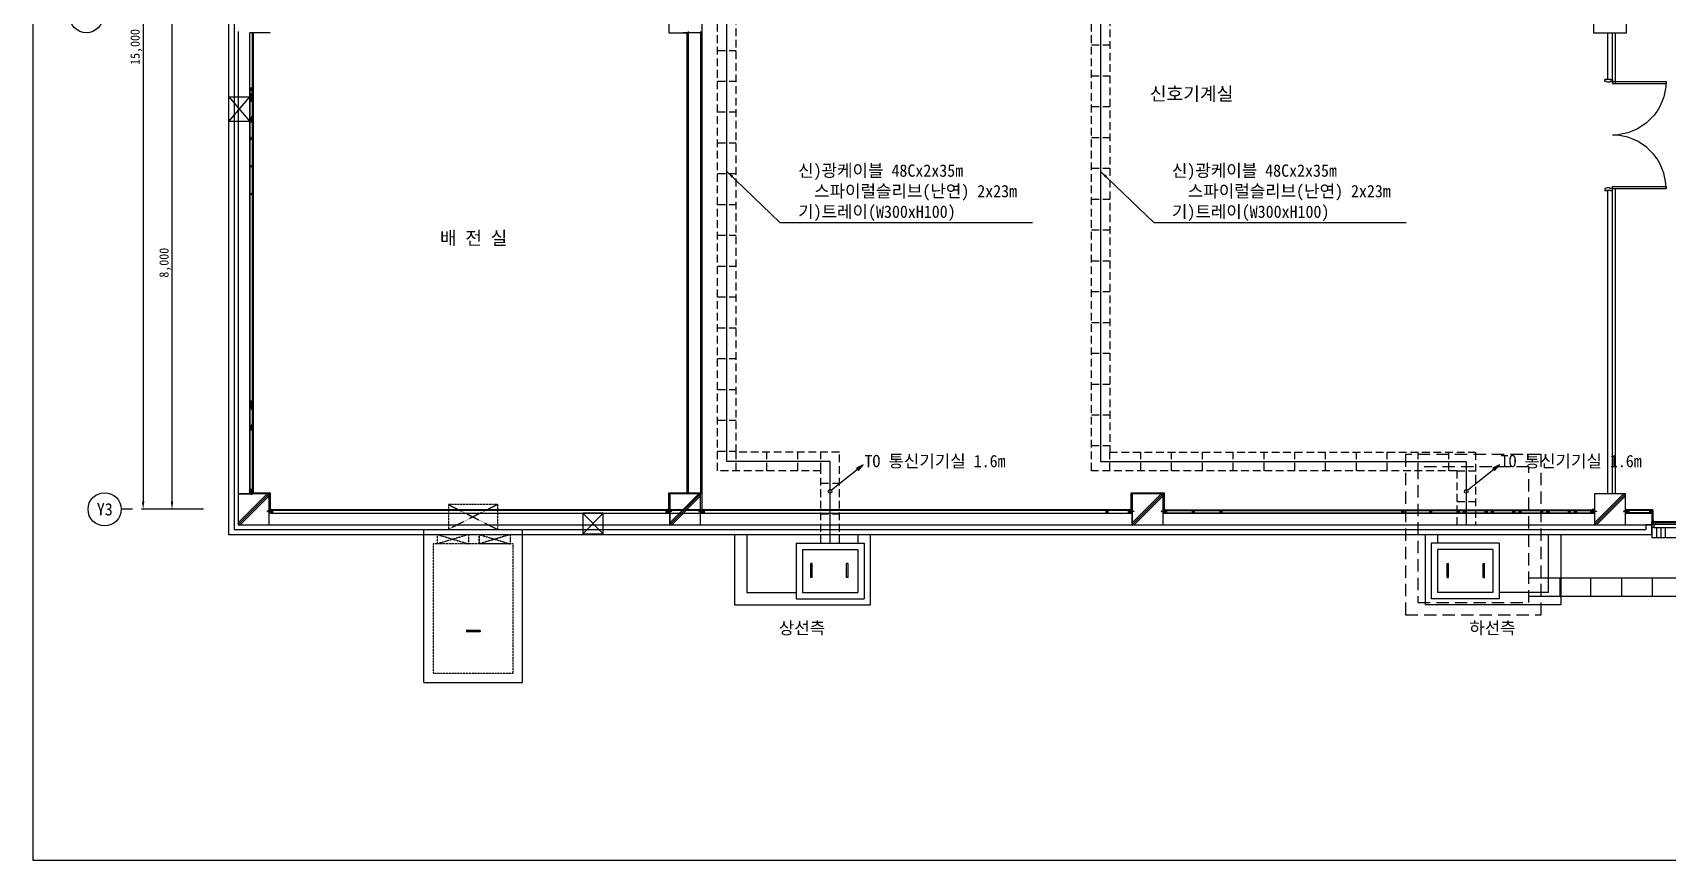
# Model space of a CAD drawing. Header units: millimetres. Extents: x -155329 to -115529, y -366316 to -334666.
# Drawn here: x -155329 to -128816, y -366316 to -352890 of the extents above; entities that cross this region are included whole.
import ezdxf
from ezdxf.enums import TextEntityAlignment as Align

# ---------------------------------------------------------------- set-up
doc = ezdxf.new("R2010")
doc.units = ezdxf.units.MM
doc.linetypes.add('HIDDEN', pattern=[0.375, 0.25, -0.125])
doc.linetypes.add('HIDDEN2', pattern=[0.1875, 0.125, -0.0625])
for name, color, linetype in [('TN-LEAT', 3, 'Continuous'), ('TT-CABL', 4, 'Continuous'), ('TT-TRAY', 4, 'Continuous'), ('TZ-BASE', 253, 'Continuous'), ('TZ-DIMS', 1, 'Continuous'), ('TZ-LEAL', 1, 'Continuous'), ('TZ-LEAT', 3, 'Continuous'), ('TZ-SYMB', 2, 'Continuous'), ('TZ-TEX2', 3, 'Continuous')]:
    doc.layers.add(name, color=color, linetype=linetype)
doc.layers.add('TX-PAPR', color=2, linetype='Continuous', plot=False)
doc.styles.get("Standard").update_dxf_attribs({"font": 'GulimChe.ttf'})
doc.linetypes.add('BATTINB', pattern='A,0,-0.0025,[134,GulimChe.ttf,S=0.0025,R=0,X=-0.0025,Y=0.01],-0.005,[134,GulimChe.ttf,S=0.0025,R=180,X=0.0025,Y=0.01],-0.0025', length=0.01)
doc.dimstyles.new('D50', dxfattribs={"dimscale": 50, "dimtxt": 3, "dimasz": 2.5, "dimexe": 0.5, "dimexo": 0.5, "dimgap": 0.5, "dimtad": 1, "dimdec": 0, "dimzin": 1, "dimdsep": 46, "dimlunit": 6, "dimtxsty": 'Standard', "dimcen": 1, "dimclrd": 1, "dimclre": 1, "dimclrt": 3, "dimadec": 0, "dimazin": 0, "dimtfac": 1, "dimtdec": 0, "dimtix": 1, "dimtmove": 2, "dimatfit": 3, "dimfxl": 0, "dimtvp": 2, "dimlwd": -1, "dimlwe": -1, "dimarcsym": 0})

# ---------------------------------------------------------------- blocks, each defined once
blk = doc.blocks.new('A$C7DB278B4')
for p, q in [((17, 50), (1470, 50)), ((21, 55), (21, 95)), ((21, 95), (59, 95)), ((21, 55), (59, 55)), ((30, 150), (1483, 150)), ((59, 80), (53, 78)), ((53, 78), (53, 72)), ((59, 70), (53, 72)), ((736, 77), (55, 77)), ((55, 77), (55, 73)), ((736, 73), (55, 73)), ((59, 95), (732, 95)), ((59, 80), (59, 95)), ((59, 81), (61, 80)), ((59, 69), (61, 71)), ((59, 55), (59, 70)), ((59, 55), (732, 55)), ((61, 80), (62, 79)), ((61, 71), (62, 72)), ((62, 79), (62, 77)), ((62, 72), (62, 73)), ((730, 80), (729, 79)), ((729, 79), (729, 77)), ((729, 72), (729, 73)), ((730, 71), (729, 72)), ((732, 81), (730, 80)), ((732, 69), (730, 71)), ((732, 105), (732, 145)), ((732, 145), (767, 145)), ((732, 105), (767, 105)), ((767, 95), (732, 95)), ((732, 95), (732, 80)), ((732, 80), (738, 78)), ((732, 70), (738, 72)), ((732, 70), (732, 55)), ((767, 55), (732, 55)), ((736, 77), (736, 73)), ((738, 78), (738, 72)), ((750, 200), (750, 0)), ((767, 130), (762, 128)), ((762, 122), (762, 128)), ((767, 120), (762, 122)), ((764, 123), (764, 127)), ((764, 127), (1445, 127)), ((764, 123), (1445, 123)), ((767, 130), (767, 145)), ((767, 145), (1441, 145)), ((767, 131), (770, 129)), ((767, 119), (770, 120)), ((767, 105), (767, 120)), ((767, 105), (1441, 105)), ((767, 95), (767, 55)), ((770, 129), (771, 128)), ((770, 120), (771, 121)), ((771, 128), (771, 127)), ((771, 121), (771, 123)), ((1438, 128), (1437, 127)), ((1438, 121), (1437, 123)), ((1439, 129), (1438, 128)), ((1439, 120), (1438, 121)), ((1441, 131), (1439, 129)), ((1441, 119), (1439, 120)), ((1479, 145), (1441, 145)), ((1441, 145), (1441, 130)), ((1441, 130), (1447, 128)), ((1441, 120), (1447, 122)), ((1441, 120), (1441, 105)), ((1479, 105), (1441, 105)), ((1445, 123), (1445, 127)), ((1447, 122), (1447, 128)), ((1479, 145), (1479, 105))]:
    blk.add_line(p, q)
for points in [[(0, 50), (17, 50), (17, 99), (30, 99), (30, 101), (30, 150), (0, 150)], [(1500, 150), (1483, 150), (1483, 101), (1470, 101), (1470, 99), (1470, 50), (1500, 50)]]:
    blk.add_lwpolyline(points, close=True)
blk = doc.blocks.new('*D1511')
at = {"layer": 'DEFPOINTS', "color": 0, "ltscale": 0.1}
for p in [(-153069, -352622), (-152536, -352622), (-152536, -360622)]:
    blk.add_point(p, dxfattribs=at)
at = {"layer": 'TZ-DIMS', "color": 1, "ltscale": 0.1}
for p, q in [((-152561, -352622), (-153094, -352622)), ((-153069, -360497), (-153069, -352747)), ((-152561, -360622), (-153094, -360622))]:
    blk.add_line(p, q, dxfattribs=at)
for points in [[(-153090, -352747), (-153049, -352747), (-153069, -352622)], [(-153090, -360497), (-153049, -360497), (-153069, -360622)]]:
    blk.add_solid(points, dxfattribs=at)
at = {"layer": 'TZ-DIMS', "color": 3, "ltscale": 0.1, "insert": (-153180, -356622), "char_height": 150, "attachment_point": 5, "rotation": 90}
blk.add_mtext('{\\fGulimChe|b0|i0|c129|p0;8,000}', dxfattribs=at)
blk = doc.blocks.new('*D1513')
at = {"layer": 'DEFPOINTS', "color": 0, "ltscale": 0.1}
for p in [(-152736, -345622), (-153537, -360622), (-152736, -360622)]:
    blk.add_point(p, dxfattribs=at)
at = {"layer": 'TZ-DIMS', "color": 1, "ltscale": 0.1}
for p, q in [((-152761, -345622), (-153562, -345622)), ((-153537, -345747), (-153537, -360497)), ((-152761, -360622), (-153562, -360622))]:
    blk.add_line(p, q, dxfattribs=at)
for points in [[(-153558, -345747), (-153517, -345747), (-153537, -345622)], [(-153558, -360497), (-153517, -360497), (-153537, -360622)]]:
    blk.add_solid(points, dxfattribs=at)
at = {"layer": 'TZ-DIMS', "color": 3, "ltscale": 0.1, "insert": (-153649, -353122), "char_height": 150, "attachment_point": 5, "rotation": 90}
blk.add_mtext('{\\fGulimChe|b0|i0|c129|p0;15,000}', dxfattribs=at)

msp = doc.modelspace()

# ---------------------------------------------------------------- hatches: boundary and pattern name
at = {"layer": 'TZ-BASE', "linetype": 'BATTINB'}
h = msp.add_hatch(dxfattribs=at)
h.set_pattern_fill('_U', color=256, scale=2, angle=225, style=0, double=1, pattern_type=0)
h.set_pattern_definition([(45, (-957118.4336, 624777.7437), (-1.4142135624, 1.4142135624), []), (135, (-957118.4336, 624777.7437), (-1.4142135624, -1.4142135624), [])])
edge = h.paths.add_edge_path()
edge.add_line((-129051.7, -360817), (-129035.8, -360817))
edge.add_arc((-129025.5, -360808.8), 13.2, 181.63491, 218.57879, ccw=False)
edge.add_arc((-129026, -360808.9), 12.6, 140.53213, 181.48929, ccw=False)
edge.add_line((-129035.8, -360800.9), (-129051.7, -360800.9))
edge.add_line((-129051.7, -360800.9), (-129051.7, -360817))
at = {"layer": 'TZ-SYMB'}
for points in [[(-141858.2, -359901.6), (-141966, -359956.2), (-141934.9, -359995)], [(-131539.9, -359901.6), (-131647.7, -359956.2), (-131616.6, -359995)]]:
    msp.add_hatch(color=256, dxfattribs=at).paths.add_polyline_path(points)

# ---------------------------------------------------------------- linework, layer by layer
at = {"layer": 'TT-CABL'}
for points in [[(-142395.3, -361172.3), (-142395.3, -359845.2), (-144069.2, -359845.2), (-144069.2, -350026.3), (-134307, -350026.3), (-134307, -349666)], [(-133987, -349666), (-133987, -350439.2), (-138007.5, -350439.2), (-138007.5, -359845.2), (-132077, -359845.2), (-132077, -360872)]]:
    msp.add_lwpolyline(points, dxfattribs=at)
at = {"layer": 'TT-TRAY', "linetype": 'HIDDEN2', "ltscale": 1000}
for points in [[(-142545.3, -361172.3), (-142545.3, -359995.2), (-144219.2, -359995.2), (-144219.2, -349876.3), (-134457, -349876.3), (-134457, -349666)], [(-142245.3, -361172.3), (-142245.3, -359695.2), (-143919.2, -359695.2), (-143919.2, -350176.3), (-134157, -350176.3), (-134157, -349666)], [(-132227, -360872), (-132227, -359995.2), (-138157.5, -359995.2), (-138157.5, -350289.2), (-134137, -350289.2), (-134137, -349666), (-133837, -349666), (-133837, -350589.2), (-137857.5, -350589.2), (-137857.5, -359695.2), (-131927, -359695.2), (-131927, -360872)], [(-138157.5, -353089.2), (-137857.5, -353089.2)], [(-144219.2, -353176.3), (-143919.2, -353176.3)], [(-144219.2, -353676.3), (-143919.2, -353676.3)], [(-138157.5, -353589.2), (-137857.5, -353589.2)], [(-144219.2, -354176.3), (-143919.2, -354176.3)], [(-138157.5, -354089.2), (-137857.5, -354089.2)], [(-144219.2, -354676.3), (-143919.2, -354676.3)], [(-138157.5, -354589.2), (-137857.5, -354589.2)], [(-144219.2, -355176.3), (-143919.2, -355176.3)], [(-138157.5, -355089.2), (-137857.5, -355089.2)], [(-144219.2, -355676.3), (-143919.2, -355676.3)], [(-138157.5, -355589.2), (-137857.5, -355589.2)], [(-144219.2, -356176.3), (-143919.2, -356176.3)], [(-138157.5, -356089.2), (-137857.5, -356089.2)], [(-138157.5, -356589.2), (-137857.5, -356589.2)], [(-144219.2, -356676.3), (-143919.2, -356676.3)], [(-138157.5, -357089.2), (-137857.5, -357089.2)], [(-144219.2, -357176.3), (-143919.2, -357176.3)], [(-138157.5, -357589.2), (-137857.5, -357589.2)], [(-144219.2, -357676.3), (-143919.2, -357676.3)], [(-144219.2, -358176.3), (-143919.2, -358176.3)], [(-138157.5, -358089.2), (-137857.5, -358089.2)], [(-144219.2, -358676.3), (-143919.2, -358676.3)], [(-138157.5, -358589.2), (-137857.5, -358589.2)], [(-144219.2, -359176.3), (-143919.2, -359176.3)], [(-138157.5, -359089.2), (-137857.5, -359089.2)], [(-144219.2, -359676.3), (-143919.2, -359676.3)], [(-143919.2, -359995.2), (-143919.2, -359695.2)], [(-143419.2, -359995.2), (-143419.2, -359695.2)], [(-142919.2, -359995.2), (-142919.2, -359695.2)], [(-142545.3, -359995.2), (-142545.3, -359695.2)], [(-138157.5, -359589.2), (-137857.5, -359589.2)], [(-137857.5, -359995.2), (-137857.5, -359695.2)], [(-137357.5, -359995.2), (-137357.5, -359695.2)], [(-136857.5, -359995.2), (-136857.5, -359695.2)], [(-136357.5, -359995.2), (-136357.5, -359695.2)], [(-135857.5, -359995.2), (-135857.5, -359695.2)], [(-135357.5, -359995.2), (-135357.5, -359695.2)], [(-134857.5, -359995.2), (-134857.5, -359695.2)], [(-134357.5, -359995.2), (-134357.5, -359695.2)], [(-133857.5, -359995.2), (-133857.5, -359695.2)], [(-133357.5, -359995.2), (-133357.5, -359695.2)], [(-132857.5, -359995.2), (-132857.5, -359695.2)], [(-132357.5, -359995.2), (-132357.5, -359695.2)], [(-132227, -359995.2), (-131927, -359995.2)], [(-142545.3, -360195.2), (-142245.3, -360195.2)], [(-132227, -360495.2), (-131927, -360495.2)], [(-142545.3, -360695.2), (-142245.3, -360695.2)]]:
    msp.add_lwpolyline(points, dxfattribs=at)
at = {"layer": 'TT-TRAY'}
for points in [[(-131060.2, -361732), (-118160.2, -361732)], [(-130560.2, -361732), (-130560.2, -362032)], [(-130060.2, -361732), (-130060.2, -362032)], [(-129560.2, -361732), (-129560.2, -362032)], [(-129060.2, -361732), (-129060.2, -362032)], [(-131060.2, -362032), (-118460.2, -362032), (-118460.2, -363320)]]:
    msp.add_lwpolyline(points, dxfattribs=at)
at = {"layer": 'TX-PAPR'}
msp.add_lwpolyline([(-155328.7, -366316), (-115528.7, -366316), (-115528.7, -340516), (-155328.7, -340516)], close=True, dxfattribs=at)
at = {"layer": 'TZ-BASE'}
for p, q in [((-152153, -345212), (-152153, -361032)), ((-152063, -345302), (-152063, -360948)), ((-151995.2, -352872.3), (-151995.2, -360372.3)), ((-144695, -352872.3), (-144694.7, -360372)), ((-144495, -352872.3), (-144495, -360372)), ((-151764.2, -360335.4), (-151764.2, -352890.3)), ((-151750.7, -360355.4), (-151750.7, -352890.3)), ((-152153.2, -353772.4), (-152153.2, -361032.3)), ((-152063.2, -353872.4), (-152063.2, -360942.3)), ((-151805.7, -353939.7), (-151805.7, -353979)), ((-151804.7, -353889), (-151805, -353889)), ((-151804.7, -353939), (-151805, -353939)), ((-151804.7, -353977.3), (-151804.7, -353939)), ((-151804.2, -353905.3), (-151804.5, -353905.3)), ((-151804, -353905.3), (-151804.3, -353905.3)), ((-151804.2, -353944.3), (-151804.2, -353905.3)), ((-151804, -353944.3), (-151804, -353905.3)), ((-151751.7, -353939), (-151751.7, -353977.3)), ((-151750.7, -353979), (-151750.7, -353939.7)), ((-151805.7, -353979), (-151750.7, -353979)), ((-151805.2, -354117.3), (-151805.2, -360372.3)), ((-151752.4, -353978), (-151804, -353978)), ((-151764.7, -353959), (-151751.7, -353959)), ((-151806.7, -354277.7), (-151751.7, -354277.7)), ((-151806.7, -354317), (-151806.7, -354277.7)), ((-151805.7, -354279.4), (-151805.7, -354317.7)), ((-151753.4, -354278.7), (-151805, -354278.7)), ((-151765.7, -354297.7), (-151752.7, -354297.7)), ((-151752.7, -354317.7), (-151752.7, -354279.4)), ((-151751.7, -354277.7), (-151751.7, -354317)), ((-151805.7, -358932.7), (-151805.7, -358972)), ((-151805.7, -358972), (-151750.7, -358972)), ((-151804.7, -358882), (-151805, -358882)), ((-151804.7, -358932), (-151805, -358932)), ((-151804.7, -358970.3), (-151804.7, -358932)), ((-151752.4, -358971), (-151804, -358971)), ((-151764.7, -358952), (-151751.7, -358952)), ((-151751.7, -358932), (-151751.7, -358970.3)), ((-151750.7, -358972), (-151750.7, -358932.7)), ((-151806.7, -359270.6), (-151751.7, -359270.6)), ((-151806.7, -359309.9), (-151806.7, -359270.6)), ((-151805.7, -359272.3), (-151805.7, -359310.6)), ((-151753.4, -359271.6), (-151805, -359271.6)), ((-151765.7, -359290.6), (-151752.7, -359290.6)), ((-151752.7, -359310.6), (-151752.7, -359272.3)), ((-151751.7, -359270.6), (-151751.7, -359309.9)), ((-151805, -360315.8), (-151805, -360355.1)), ((-151805, -360355.1), (-151749.5, -360355.1)), ((-151804, -360315.1), (-151804.3, -360315.1)), ((-151804, -360354.1), (-151804, -360315.1)), ((-151751.2, -360354.1), (-151804, -360354.1)), ((-151764, -360335.1), (-151750.5, -360335.1)), ((-151750.2, -360315.1), (-151750.5, -360315.1)), ((-151750.5, -360315.1), (-151750.5, -360353.4)), ((-151749.5, -360355.1), (-151749.5, -360315.8)), ((-151495, -360682), (-151495, -360627)), ((-151495, -360627), (-151455.7, -360627)), ((-151455.7, -360682), (-151495, -360682)), ((-151494, -360628.7), (-151494, -360680.3)), ((-151455, -360628), (-151493.3, -360628)), ((-151493.3, -360681), (-151455, -360681)), ((-151475, -360641), (-151475, -360628)), ((-151455.7, -360682), (-137494.7, -360682)), ((-151455, -360681), (-151455, -360681.3)), ((-151437, -360628.2), (-151437, -360628.5)), ((-145035, -360628), (-144996.7, -360628)), ((-144996.7, -360681), (-145035, -360681)), ((-145035, -360681), (-145035, -360681.3)), ((-144995, -360627), (-145034.3, -360627)), ((-145034.3, -360682), (-144995, -360682)), ((-145015, -360641), (-145015, -360628)), ((-144996, -360628.7), (-144996, -360680.3)), ((-144995, -360682), (-144995, -360627)), ((-144495, -360682), (-144495, -360627)), ((-144495, -360627), (-144455.7, -360627)), ((-144455.7, -360682), (-144495, -360682)), ((-144494, -360628.7), (-144494, -360680.3)), ((-144455, -360628), (-144493.3, -360628)), ((-144493.3, -360681), (-144455, -360681)), ((-144475, -360641), (-144475, -360628)), ((-144455, -360681), (-144455, -360681.3)), ((-137534.7, -360628), (-137496.4, -360628)), ((-137496.4, -360681), (-137534.7, -360681)), ((-137534.7, -360681), (-137534.7, -360681.3)), ((-137494.7, -360627), (-137534, -360627)), ((-137534, -360682), (-137494.7, -360682)), ((-137514.7, -360641), (-137514.7, -360628)), ((-137495.7, -360628.7), (-137495.7, -360680.3)), ((-137494.7, -360682), (-137494.7, -360627)), ((-136994.7, -360682), (-136994.7, -360627)), ((-136994.7, -360627), (-136955.4, -360627)), ((-136994.7, -360682), (-129994.7, -360682)), ((-136955.4, -360682), (-136994.7, -360682)), ((-136993.7, -360628.7), (-136993.7, -360680.3)), ((-136954.7, -360628), (-136993, -360628)), ((-136993, -360681), (-136954.7, -360681)), ((-136974.7, -360641), (-136974.7, -360628)), ((-136954.7, -360681), (-136954.7, -360681.3)), ((-136504.7, -360681), (-136504.7, -360681.3)), ((-136054.7, -360681), (-136054.7, -360681.3)), ((-133104.7, -360681), (-133104.7, -360681.3)), ((-132654.7, -360681), (-132654.7, -360681.3)), ((-132204.7, -360681), (-132204.7, -360681.3)), ((-132104.7, -360680.8), (-132104.7, -360681.1)), ((-131754.7, -360681), (-131754.7, -360681.3)), ((-131654.7, -360680.8), (-131654.7, -360681.1)), ((-131304.7, -360681), (-131304.7, -360681.3)), ((-131204.7, -360680.8), (-131204.7, -360681.1)), ((-130854.7, -360681), (-130854.7, -360681.3)), ((-130754.7, -360680.8), (-130754.7, -360681.1)), ((-130404.7, -360681), (-130404.7, -360681.3)), ((-130304.7, -360680.8), (-130304.7, -360681.1)), ((-130034.7, -360628), (-129996.4, -360628)), ((-129996.4, -360681), (-130034.7, -360681)), ((-130034.7, -360681), (-130034.7, -360681.3)), ((-129994.7, -360627), (-130034, -360627)), ((-130034, -360682), (-129994.7, -360682)), ((-130014.7, -360641), (-130014.7, -360628)), ((-129995.7, -360628.7), (-129995.7, -360680.3)), ((-129994.7, -360682), (-129994.7, -360627)), ((-129494.7, -360682), (-129494.7, -360627)), ((-129494.7, -360627), (-129455.4, -360627)), ((-129494.7, -360682), (-129064.7, -360682)), ((-129455.4, -360682), (-129494.7, -360682)), ((-129493.7, -360628.7), (-129493.7, -360680.3)), ((-129454.7, -360628), (-129493, -360628)), ((-129493, -360681), (-129454.7, -360681)), ((-129474.7, -360641), (-129474.7, -360628)), ((-129064.7, -360641), (-129474.7, -360641)), ((-129064.7, -360681), (-129474.7, -360681)), ((-129454.7, -360681), (-129454.7, -360681.3)), ((-129436.7, -360628.2), (-129436.7, -360628.5)), ((-129064.7, -360628), (-129064.7, -360641)), ((-129064.7, -360682), (-129064.7, -360872)), ((-129064.7, -360692), (-129064.7, -360842)), ((-129051.7, -360628), (-129051.7, -360817)), ((-152152.4, -361032), (-129064.7, -361032)), ((-152063, -360948), (-129164.7, -360948)), ((-151495, -360872), (-129064.7, -360872)), ((-129164.7, -360872), (-129164.7, -360948)), ((-129064.7, -360872), (-129064.7, -361032)), ((-129064.7, -360982), (-129064.7, -361082)), ((-127564.7, -361082), (-129064.7, -361082)), ((-128989.7, -360917), (-128989.7, -361082)), ((-128919.7, -360917), (-128919.7, -361082)), ((-128849.7, -360917), (-128849.7, -361082)), ((-148069.1, -362586.8), (-148299.4, -362586.8)), ((-148069.1, -362586.8), (-148299.4, -362586.8)), ((-148069.1, -362609.6), (-148299.4, -362609.6)), ((-148069.1, -362609.6), (-148299.4, -362609.6)), ((-148069.1, -362586.8), (-148069.1, -362609.6)), ((-148069.1, -362586.8), (-148069.1, -362609.6))]:
    msp.add_line(p, q, dxfattribs=at)
at = {"layer": 'TZ-BASE', "linetype": 'BATTINB'}
for p, q in [((-144477, -352354.3), (-144477, -352890.3)), ((-144477, -352354.3), (-144477, -352890.3)), ((-151477.2, -352890.3), (-151805.2, -352890.3)), ((-151805.2, -360355.4), (-151805.2, -352890.3)), ((-151744.7, -360354.3), (-151744.7, -352890.3)), ((-145012.7, -352890.3), (-144712.7, -352890.3)), ((-144477, -352890.3), (-144776.7, -352890.3)), ((-144712.7, -360354), (-144712.7, -352890.3)), ((-144476.7, -352890.3), (-144476.7, -360627)), ((-152145.7, -353929), (-151805.7, -354329)), ((-152145.7, -354329), (-151805.7, -353929)), ((-151804, -353792.3), (-151764, -353832.3)), ((-151764, -353792.3), (-151804, -353832.3)), ((-151805.2, -354135.3), (-151805.2, -360355.4)), ((-151804.2, -354587.3), (-151764.2, -354627.3)), ((-151764.2, -354587.3), (-151804.2, -354627.3)), ((-151804, -354587.3), (-151764, -354627.3)), ((-151764, -354587.3), (-151804, -354627.3)), ((-151804.2, -355037.3), (-151764.2, -355077.3)), ((-151764.2, -355037.3), (-151804.2, -355077.3)), ((-151804.2, -355037.3), (-151764.2, -355077.3)), ((-151764.2, -355037.3), (-151804.2, -355077.3)), ((-151804.2, -355487.3), (-151764.2, -355527.3)), ((-151764.2, -355487.3), (-151804.2, -355527.3)), ((-151804, -360335.1), (-151764, -360295.1)), ((-151764, -360335.1), (-151804, -360295.1)), ((-151526.5, -360372), (-151995, -360840.5)), ((-151495, -360372.3), (-151994.7, -360872)), ((-151495, -360404.1), (-151962.9, -360872)), ((-151805, -360355.1), (-151750.5, -360355.1)), ((-151787, -360354), (-151750.5, -360354)), ((-151749.5, -360354), (-151475, -360354)), ((-151749.5, -360354), (-151475, -360354)), ((-151477, -360354), (-151477, -360627)), ((-151477, -360354), (-151477, -360627)), ((-145013, -360627), (-145013, -360354)), ((-145013, -360354), (-144477, -360354)), ((-144526.5, -360372), (-144995, -360840.5)), ((-144495, -360372.3), (-144994.7, -360872)), ((-144495, -360404.1), (-144962.9, -360872)), ((-144477, -360354), (-144477, -360627)), ((-137512.7, -360627), (-137512.7, -360354)), ((-137512.7, -360354), (-136976.7, -360354)), ((-137026.2, -360372), (-137494.7, -360840.5)), ((-136994.7, -360372.3), (-137494.4, -360872)), ((-136994.7, -360404.1), (-137462.6, -360872)), ((-136976.7, -360354), (-136976.7, -360627)), ((-129526.2, -360372), (-129994.7, -360840.5)), ((-129494.7, -360372.3), (-129994.4, -360872)), ((-129494.7, -360404.1), (-129962.6, -360872)), ((-151475, -360681), (-151435, -360641)), ((-151475, -360641), (-151435, -360681)), ((-146077, -361022), (-146407, -360682)), ((-146407, -361022), (-146077, -360682)), ((-145055, -360681), (-145015, -360641)), ((-145055, -360641), (-145015, -360681)), ((-144435, -360681), (-144475, -360641)), ((-144435, -360641), (-144475, -360681)), ((-137924.7, -360681), (-137884.7, -360641)), ((-137924.7, -360641), (-137884.7, -360681)), ((-137924.7, -360681), (-137884.7, -360641)), ((-137924.7, -360641), (-137884.7, -360681)), ((-137554.7, -360681), (-137514.7, -360641)), ((-137554.7, -360641), (-137514.7, -360681)), ((-136934.7, -360681), (-136974.7, -360641)), ((-136934.7, -360641), (-136974.7, -360681)), ((-136484.7, -360681), (-136524.7, -360641)), ((-136484.7, -360641), (-136524.7, -360681)), ((-136034.7, -360681), (-136074.7, -360641)), ((-136034.7, -360641), (-136074.7, -360681)), ((-133084.7, -360681), (-133124.7, -360641)), ((-133084.7, -360641), (-133124.7, -360681)), ((-132634.7, -360681), (-132674.7, -360641)), ((-132634.7, -360641), (-132674.7, -360681)), ((-132184.7, -360681), (-132224.7, -360641)), ((-132184.7, -360641), (-132224.7, -360681)), ((-132084.7, -360680.8), (-132124.7, -360640.8)), ((-132084.7, -360640.8), (-132124.7, -360680.8)), ((-131734.7, -360681), (-131774.7, -360641)), ((-131734.7, -360641), (-131774.7, -360681)), ((-131634.7, -360680.8), (-131674.7, -360640.8)), ((-131634.7, -360640.8), (-131674.7, -360680.8)), ((-131284.7, -360681), (-131324.7, -360641)), ((-131284.7, -360641), (-131324.7, -360681)), ((-131184.7, -360680.8), (-131224.7, -360640.8)), ((-131184.7, -360640.8), (-131224.7, -360680.8)), ((-130834.7, -360681), (-130874.7, -360641)), ((-130834.7, -360641), (-130874.7, -360681)), ((-130734.7, -360680.8), (-130774.7, -360640.8)), ((-130734.7, -360640.8), (-130774.7, -360680.8)), ((-130384.7, -360681), (-130424.7, -360641)), ((-130384.7, -360641), (-130424.7, -360681)), ((-130284.7, -360680.8), (-130324.7, -360640.8)), ((-130284.7, -360640.8), (-130324.7, -360680.8)), ((-129474.7, -360681), (-129434.7, -360641)), ((-129474.7, -360641), (-129434.7, -360681)), ((-129104.7, -360681), (-129064.7, -360641)), ((-129104.7, -360641), (-129064.7, -360681)), ((-143945.3, -361032.3), (-143945.3, -362172.3)), ((-143745.3, -361032.3), (-143745.3, -361972.3)), ((-141945.3, -361032.3), (-141945.3, -361172.3)), ((-141745.3, -361032.3), (-141745.3, -362172.3)), ((-132744.7, -361032), (-132744.7, -362172)), ((-132544.7, -361032), (-132544.7, -361172)), ((-130744.7, -361972), (-130744.7, -361032)), ((-130544.7, -361032), (-130544.7, -362172)), ((-142945.3, -361172.3), (-142945.3, -362072.3)), ((-142945.3, -361172.3), (-141845.3, -361172.3)), ((-142845.3, -361271.9), (-142845.5, -361972.3)), ((-142845.3, -361271.9), (-141945.3, -361271.9)), ((-141945.3, -361271.9), (-141945.5, -361972.3)), ((-141845.3, -361172.3), (-141845.3, -362072.3)), ((-131544.7, -361172), (-132644.7, -361172)), ((-132644.7, -361172), (-132644.7, -362072)), ((-131644.7, -361271.7), (-132544.7, -361271.7)), ((-132544.7, -361271.7), (-132544.7, -361972)), ((-131644.7, -361271.7), (-131644.7, -361972)), ((-131544.7, -361172), (-131544.7, -362072)), ((-142708.9, -361726.5), (-142708.9, -361499.2)), ((-142686.2, -361499.2), (-142708.9, -361499.2)), ((-142686.2, -361726.5), (-142686.2, -361499.2)), ((-142127.1, -361726.5), (-142127.1, -361499.2)), ((-142104.3, -361499.2), (-142127.1, -361499.2)), ((-142104.3, -361726.5), (-142104.3, -361499.2)), ((-132385.6, -361726.2), (-132385.6, -361498.9)), ((-132385.6, -361498.9), (-132362.9, -361498.9)), ((-132362.9, -361726.2), (-132362.9, -361498.9)), ((-131803.8, -361726.2), (-131803.8, -361498.9)), ((-131803.8, -361498.9), (-131781.1, -361498.9)), ((-131781.1, -361726.2), (-131781.1, -361498.9)), ((-142686.2, -361726.5), (-142708.9, -361726.5)), ((-142104.3, -361726.5), (-142127.1, -361726.5)), ((-132385.6, -361726.2), (-132362.9, -361726.2)), ((-131803.8, -361726.2), (-131781.1, -361726.2)), ((-143745.3, -361972.3), (-142945.3, -361972.3)), ((-142945.3, -362072.3), (-141845.3, -362072.3)), ((-142845.5, -361972.3), (-141945.5, -361972.3)), ((-131544.7, -362072), (-132644.7, -362072)), ((-131644.7, -361972), (-132544.7, -361972)), ((-130744.7, -361972), (-131544.7, -361972)), ((-143945.3, -362172.3), (-141745.3, -362172.3)), ((-130544.7, -362172), (-132744.7, -362172))]:
    msp.add_line(p, q, dxfattribs=at)
at = {"layer": 'TZ-BASE', "ltscale": 0.1}
for p, q in [((-129782.7, -353649.9), (-129782.7, -352890)), ((-129706.7, -353714.9), (-129706.7, -352890)), ((-129656.7, -353714.9), (-129656.7, -352890)), ((-129731.7, -353649.9), (-129826.7, -353649.9)), ((-151764.7, -353909), (-151804.7, -353869)), ((-151804.7, -353909), (-151764.7, -353869)), ((-151764.7, -353959), (-151804.7, -353919)), ((-151804.7, -353959), (-151764.7, -353919)), ((-129782.7, -353694.9), (-129782.7, -353679.9)), ((-151765.7, -354297.7), (-151805.7, -354337.7)), ((-151805.7, -354297.7), (-151765.7, -354337.7)), ((-129731.7, -355449.9), (-129826.7, -355449.9)), ((-129782.7, -360372), (-129782.7, -355449.9)), ((-129706.7, -360372), (-129706.7, -355419.9)), ((-129656.7, -360372), (-129656.7, -355419.9)), ((-151764.7, -358902), (-151804.7, -358862)), ((-151804.7, -358902), (-151764.7, -358862)), ((-151764.7, -358952), (-151804.7, -358912)), ((-151804.7, -358952), (-151764.7, -358912)), ((-151765.7, -359290.6), (-151805.7, -359330.6)), ((-151805.7, -359290.6), (-151765.7, -359330.6)), ((-151995, -360372), (-151805, -360372)), ((-151995, -360372), (-151805, -360372)), ((-137512.7, -360628), (-151475, -360628)), ((-137512.7, -360641), (-151435, -360641)), ((-144995, -360872), (-144995, -360682)), ((-137494.7, -360872), (-137494.7, -360682)), ((-136974.7, -360628), (-130014.7, -360628)), ((-136934.7, -360641), (-130054.7, -360641)), ((-136934.7, -360681), (-130054.7, -360681)), ((-129051.7, -360628), (-129454.7, -360628)), ((-148986.9, -363432.3), (-148986.9, -360942.3)), ((-147384.2, -363432.3), (-147384.2, -360942.3)), ((-129064.7, -360872), (-129164.7, -360872)), ((-129164.7, -360872), (-129164.7, -360948)), ((-129064.7, -361032), (-129064.7, -360872)), ((-148984.5, -363432.3), (-147384.2, -363432.3))]:
    msp.add_line(p, q, dxfattribs=at)
at = {"layer": 'TZ-BASE', "linetype": 'HIDDEN', "ltscale": 8}
for p, q in [((-148587.1, -360544), (-147786.9, -360948)), ((-147786.9, -360544), (-148586.9, -360948)), ((-148261.5, -361032.3), (-148761.5, -361182.3)), ((-148761.2, -361032.3), (-148261.2, -361182.3)), ((-147584.5, -361032.3), (-148084.5, -361182.3)), ((-147584.2, -361032.3), (-148084.2, -361182.3)), ((-148084.2, -361032.3), (-147584.2, -361182.3))]:
    msp.add_line(p, q, dxfattribs=at)
at = {"layer": 'TZ-BASE', "linetype": 'BATTINB', "ltscale": 0.1}
for p, q in [((-130054.7, -360641), (-130015.5, -360681)), ((-130015.5, -360641), (-130054.7, -360681))]:
    msp.add_line(p, q, dxfattribs=at)
at = {"layer": 'TZ-BASE', "linetype": 'BATTINB'}
msp.add_lwpolyline([(-145013, -345580), (-145013, -345890), (-144712.7, -345890), (-144712.7, -352354.3), (-145012.7, -352354.3), (-145012.7, -352890.3)], dxfattribs=at)
for points in [[(-130012.7, -352354), (-130012.7, -352890), (-129476.7, -352890), (-129476.7, -352354)], [(-152145.7, -354329), (-152145.7, -353929), (-151805.7, -353929), (-151805.7, -354329)], [(-146407, -361022), (-146077, -361022), (-146077, -360682), (-146407, -360682)]]:
    msp.add_lwpolyline(points, close=True, dxfattribs=at)
at = {"layer": 'TZ-BASE', "ltscale": 0.1}
for points in [[(-129736.7, -353649.9), (-129706.7, -353649.9), (-129706.7, -353679.9), (-129746.7, -353679.9), (-129746.7, -353694.9), (-129786.7, -353694.9), (-129826.7, -353679.9), (-129826.7, -353649.9), (-129796.7, -353649.9)], [(-129706.7, -353679.9), (-129706.7, -353714.9), (-128836.7, -353714.9), (-128836.7, -353679.9)], [(-129736.7, -355449.9), (-129706.7, -355449.9), (-129706.7, -355419.9), (-129746.7, -355419.9), (-129746.7, -355404.9), (-129786.7, -355404.9), (-129826.7, -355419.9), (-129826.7, -355449.9), (-129796.7, -355449.9)], [(-129706.7, -355419.9), (-129706.7, -355384.9), (-128836.7, -355384.9), (-128836.7, -355419.9)]]:
    msp.add_lwpolyline(points, dxfattribs=at)
at = {"layer": 'TZ-BASE'}
for points in [[(-151804.7, -353869), (-151764.7, -353869), (-151764.7, -353909), (-151804.7, -353909)], [(-151804.7, -353919), (-151764.7, -353919), (-151764.7, -353959), (-151804.7, -353959)], [(-151804, -353832.3), (-151764, -353832.3), (-151764, -353792.3), (-151804, -353792.3)], [(-151805.7, -354337.7), (-151765.7, -354337.7), (-151765.7, -354297.7), (-151805.7, -354297.7)], [(-151804.7, -358862), (-151764.7, -358862), (-151764.7, -358902), (-151804.7, -358902)], [(-151804.7, -358912), (-151764.7, -358912), (-151764.7, -358952), (-151804.7, -358952)], [(-151805.7, -359330.6), (-151765.7, -359330.6), (-151765.7, -359290.6), (-151805.7, -359290.6)], [(-151804, -360295.1), (-151764, -360295.1), (-151764, -360335.1), (-151804, -360335.1)], [(-151995, -360872), (-151495, -360872), (-151495, -360372), (-151995, -360372)], [(-151995, -360872), (-151495, -360872), (-151495, -360372), (-151995, -360372)], [(-144995, -360872), (-144495, -360872), (-144495, -360372), (-144995, -360372)], [(-137494.7, -360872), (-136994.7, -360872), (-136994.7, -360372), (-137494.7, -360372)], [(-129994.7, -360872), (-129494.7, -360872), (-129494.7, -360372), (-129994.7, -360372)], [(-151435, -360681), (-151435, -360641), (-151475, -360641), (-151475, -360681)], [(-145055, -360681), (-145055, -360641), (-145015, -360641), (-145015, -360681)], [(-144435, -360681), (-144435, -360641), (-144475, -360641), (-144475, -360681)], [(-137884.7, -360681), (-137884.7, -360641), (-137924.7, -360641), (-137924.7, -360681)], [(-137884.7, -360681), (-137884.7, -360641), (-137924.7, -360641), (-137924.7, -360681)], [(-137554.7, -360681), (-137554.7, -360641), (-137514.7, -360641), (-137514.7, -360681)], [(-136934.7, -360681), (-136934.7, -360641), (-136974.7, -360641), (-136974.7, -360681)], [(-136484.7, -360681), (-136484.7, -360641), (-136524.7, -360641), (-136524.7, -360681)], [(-136034.7, -360681), (-136034.7, -360641), (-136074.7, -360641), (-136074.7, -360681)], [(-133084.7, -360681), (-133084.7, -360641), (-133124.7, -360641), (-133124.7, -360681)], [(-132634.7, -360681), (-132634.7, -360641), (-132674.7, -360641), (-132674.7, -360681)], [(-132184.7, -360681), (-132184.7, -360641), (-132224.7, -360641), (-132224.7, -360681)], [(-132084.7, -360680.8), (-132084.7, -360640.8), (-132124.7, -360640.8), (-132124.7, -360680.8)], [(-131734.7, -360681), (-131734.7, -360641), (-131774.7, -360641), (-131774.7, -360681)], [(-131634.7, -360680.8), (-131634.7, -360640.8), (-131674.7, -360640.8), (-131674.7, -360680.8)], [(-131284.7, -360681), (-131284.7, -360641), (-131324.7, -360641), (-131324.7, -360681)], [(-131184.7, -360680.8), (-131184.7, -360640.8), (-131224.7, -360640.8), (-131224.7, -360680.8)], [(-130834.7, -360681), (-130834.7, -360641), (-130874.7, -360641), (-130874.7, -360681)], [(-130734.7, -360680.8), (-130734.7, -360640.8), (-130774.7, -360640.8), (-130774.7, -360680.8)], [(-130384.7, -360681), (-130384.7, -360641), (-130424.7, -360641), (-130424.7, -360681)], [(-130284.7, -360680.8), (-130284.7, -360640.8), (-130324.7, -360640.8), (-130324.7, -360680.8)], [(-130054.7, -360681), (-130054.7, -360641), (-130014.7, -360641), (-130014.7, -360681)], [(-129434.7, -360681), (-129434.7, -360641), (-129474.7, -360641), (-129474.7, -360681)], [(-129064.7, -360681), (-129064.7, -360641), (-129104.7, -360641), (-129104.7, -360681)]]:
    msp.add_lwpolyline(points, close=True, dxfattribs=at)
at = {"layer": 'TZ-BASE', "ltscale": 0.1}
for points in [[(-129706.7, -353679.9), (-128836.7, -353679.9, -0.4142136), (-129706.7, -354549.9, -0.4142136)], [(-129706.7, -355419.9), (-128836.7, -355419.9, 0.4142136), (-129706.7, -354549.9, 0.4142136)]]:
    msp.add_lwpolyline(points, format="xyb", dxfattribs=at)
at = {"layer": 'TZ-BASE'}
for points in [[(-151775.9, -353979), (-151775.9, -353988.1), (-151780.9, -353985.6), (-151780.9, -353979)], [(-151775.9, -353993.1), (-151780.9, -353990.6), (-151780.9, -353987.3), (-151775.9, -353989.8), (-151775.9, -353993.1)], [(-151775.9, -353998.2), (-151780.9, -353995.7), (-151780.9, -353992.3), (-151775.9, -353994.8), (-151775.9, -353998.2)], [(-151775.9, -354003.5), (-151780.9, -354001), (-151780.9, -353997.7), (-151775.9, -354000.2), (-151775.9, -354003.5)], [(-151778.4, -354009.3), (-151780.9, -354007.1), (-151780.9, -354002.7), (-151775.9, -354005.2), (-151775.9, -354007.1), (-151778.4, -354009.3)], [(-151779.4, -354247.3), (-151781.9, -354249.6), (-151781.9, -354254), (-151776.9, -354251.5), (-151776.9, -354249.6), (-151779.4, -354247.3)], [(-151776.9, -354253.2), (-151781.9, -354255.7), (-151781.9, -354259), (-151776.9, -354256.5), (-151776.9, -354253.2)], [(-151776.9, -354258.5), (-151781.9, -354261), (-151781.9, -354264.4), (-151776.9, -354261.9), (-151776.9, -354258.5)], [(-151776.9, -354263.5), (-151781.9, -354266), (-151781.9, -354269.4), (-151776.9, -354266.9), (-151776.9, -354263.5)], [(-151776.9, -354277.7), (-151776.9, -354268.6), (-151781.9, -354271.1), (-151781.9, -354277.7)], [(-151775.9, -358972), (-151775.9, -358981.1), (-151780.9, -358978.6), (-151780.9, -358972)], [(-151775.9, -358986.1), (-151780.9, -358983.6), (-151780.9, -358980.3), (-151775.9, -358982.8), (-151775.9, -358986.1)], [(-151779.4, -359240.3), (-151781.9, -359242.5), (-151781.9, -359247), (-151776.9, -359244.5), (-151776.9, -359242.5), (-151779.4, -359240.3)], [(-151776.9, -359246.2), (-151781.9, -359248.7), (-151781.9, -359252), (-151776.9, -359249.5), (-151776.9, -359246.2)], [(-151775.9, -358991.2), (-151780.9, -358988.7), (-151780.9, -358985.3), (-151775.9, -358987.8), (-151775.9, -358991.2)], [(-151775.9, -358996.5), (-151780.9, -358994), (-151780.9, -358990.7), (-151775.9, -358993.2), (-151775.9, -358996.5)], [(-151778.4, -359002.3), (-151780.9, -359000.1), (-151780.9, -358995.7), (-151775.9, -358998.2), (-151775.9, -359000.1), (-151778.4, -359002.3)], [(-151776.9, -359251.5), (-151781.9, -359254), (-151781.9, -359257.4), (-151776.9, -359254.9), (-151776.9, -359251.5)], [(-151776.9, -359256.5), (-151781.9, -359259), (-151781.9, -359262.4), (-151776.9, -359259.9), (-151776.9, -359256.5)], [(-151776.9, -359270.7), (-151776.9, -359261.6), (-151781.9, -359264.1), (-151781.9, -359270.7)], [(-151775.2, -360355.1), (-151775.2, -360364.2), (-151780.2, -360361.7), (-151780.2, -360355.1)], [(-151775.2, -360369.2), (-151780.2, -360366.7), (-151780.2, -360363.4), (-151775.2, -360365.9), (-151775.2, -360369.2)], [(-151775.2, -360374.3), (-151780.2, -360371.8), (-151780.2, -360368.4), (-151775.2, -360370.9), (-151775.2, -360374.3)], [(-151775.2, -360379.6), (-151780.2, -360377.1), (-151780.2, -360373.8), (-151775.2, -360376.3), (-151775.2, -360379.6)], [(-151777.7, -360385.4), (-151780.2, -360383.2), (-151780.2, -360378.8), (-151775.2, -360381.3), (-151775.2, -360383.2), (-151777.7, -360385.4)], [(-151525.3, -360654.8), (-151523.1, -360657.3), (-151518.6, -360657.3), (-151521.1, -360652.3), (-151523.1, -360652.3), (-151525.3, -360654.8)], [(-151519.5, -360652.3), (-151517, -360657.3), (-151513.6, -360657.3), (-151516.1, -360652.3), (-151519.5, -360652.3)], [(-151514.1, -360652.3), (-151511.6, -360657.3), (-151508.3, -360657.3), (-151510.8, -360652.3), (-151514.1, -360652.3)], [(-151509.1, -360652.3), (-151506.6, -360657.3), (-151503.2, -360657.3), (-151505.7, -360652.3), (-151509.1, -360652.3)], [(-151495, -360652.3), (-151504, -360652.3), (-151501.5, -360657.3), (-151495, -360657.3)], [(-144995, -360652.3), (-144985.9, -360652.3), (-144988.4, -360657.3), (-144995, -360657.3)], [(-144980.9, -360652.3), (-144983.4, -360657.3), (-144986.7, -360657.3), (-144984.2, -360652.3), (-144980.9, -360652.3)], [(-144975.8, -360652.3), (-144978.3, -360657.3), (-144981.7, -360657.3), (-144979.2, -360652.3), (-144975.8, -360652.3)], [(-144970.5, -360652.3), (-144973, -360657.3), (-144976.3, -360657.3), (-144973.8, -360652.3), (-144970.5, -360652.3)], [(-144964.7, -360654.8), (-144966.9, -360657.3), (-144971.3, -360657.3), (-144968.8, -360652.3), (-144966.9, -360652.3), (-144964.7, -360654.8)], [(-144525.3, -360654.8), (-144523.1, -360657.3), (-144518.6, -360657.3), (-144521.1, -360652.3), (-144523.1, -360652.3), (-144525.3, -360654.8)], [(-144519.5, -360652.3), (-144517, -360657.3), (-144513.6, -360657.3), (-144516.1, -360652.3), (-144519.5, -360652.3)], [(-144514.1, -360652.3), (-144511.6, -360657.3), (-144508.3, -360657.3), (-144510.8, -360652.3), (-144514.1, -360652.3)], [(-144509.1, -360652.3), (-144506.6, -360657.3), (-144503.2, -360657.3), (-144505.7, -360652.3), (-144509.1, -360652.3)], [(-144495, -360652.3), (-144504, -360652.3), (-144501.5, -360657.3), (-144495, -360657.3)], [(-137494.7, -360652.3), (-137485.6, -360652.3), (-137488.1, -360657.3), (-137494.7, -360657.3)], [(-137480.6, -360652.3), (-137483.1, -360657.3), (-137486.4, -360657.3), (-137483.9, -360652.3), (-137480.6, -360652.3)], [(-137475.6, -360652.3), (-137478.1, -360657.3), (-137481.4, -360657.3), (-137478.9, -360652.3), (-137475.6, -360652.3)], [(-137470.2, -360652.3), (-137472.7, -360657.3), (-137476.1, -360657.3), (-137473.6, -360652.3), (-137470.2, -360652.3)], [(-137464.4, -360654.8), (-137466.6, -360657.3), (-137471, -360657.3), (-137468.5, -360652.3), (-137466.6, -360652.3), (-137464.4, -360654.8)], [(-137025, -360654.8), (-137022.8, -360657.3), (-137018.4, -360657.3), (-137020.9, -360652.3), (-137022.8, -360652.3), (-137025, -360654.8)], [(-137019.2, -360652.3), (-137016.7, -360657.3), (-137013.3, -360657.3), (-137015.8, -360652.3), (-137019.2, -360652.3)], [(-137013.8, -360652.3), (-137011.3, -360657.3), (-137008, -360657.3), (-137010.5, -360652.3), (-137013.8, -360652.3)], [(-137008.8, -360652.3), (-137006.3, -360657.3), (-137003, -360657.3), (-137005.5, -360652.3), (-137008.8, -360652.3)], [(-136994.7, -360652.3), (-137003.8, -360652.3), (-137001.3, -360657.3), (-136994.7, -360657.3)], [(-129994.7, -360652.3), (-129985.6, -360652.3), (-129988.1, -360657.3), (-129994.7, -360657.3)], [(-129980.6, -360652.3), (-129983.1, -360657.3), (-129986.4, -360657.3), (-129983.9, -360652.3), (-129980.6, -360652.3)], [(-129975.6, -360652.3), (-129978.1, -360657.3), (-129981.4, -360657.3), (-129978.9, -360652.3), (-129975.6, -360652.3)], [(-129970.2, -360652.3), (-129972.7, -360657.3), (-129976.1, -360657.3), (-129973.6, -360652.3), (-129970.2, -360652.3)], [(-129964.4, -360654.8), (-129966.6, -360657.3), (-129971, -360657.3), (-129968.5, -360652.3), (-129966.6, -360652.3), (-129964.4, -360654.8)], [(-129525, -360654.8), (-129522.8, -360657.3), (-129518.4, -360657.3), (-129520.9, -360652.3), (-129522.8, -360652.3), (-129525, -360654.8)], [(-129519.2, -360652.3), (-129516.7, -360657.3), (-129513.3, -360657.3), (-129515.8, -360652.3), (-129519.2, -360652.3)], [(-129513.8, -360652.3), (-129511.3, -360657.3), (-129508, -360657.3), (-129510.5, -360652.3), (-129513.8, -360652.3)], [(-129508.8, -360652.3), (-129506.3, -360657.3), (-129503, -360657.3), (-129505.5, -360652.3), (-129508.8, -360652.3)], [(-129494.7, -360652.3), (-129503.8, -360652.3), (-129501.3, -360657.3), (-129494.7, -360657.3)]]:
    msp.add_lwpolyline(points, dxfattribs=at)
at = {"layer": 'TZ-BASE', "linetype": 'HIDDEN', "ltscale": 800}
for points in [[(-133060.2, -362332), (-130860.2, -362332), (-130860.2, -359732), (-133060.2, -359732)], [(-132860.2, -362132), (-131060.2, -362132), (-131060.2, -359932), (-132860.2, -359932)]]:
    msp.add_lwpolyline(points, close=True, dxfattribs=at)
at = {"layer": 'TZ-BASE', "linetype": 'HIDDEN', "ltscale": 5}
for points in [[(-148586.9, -360948), (-147786.9, -360948), (-147786.9, -360544), (-148586.9, -360544)], [(-148261.5, -361182.3), (-148761.5, -361182.3), (-148761.5, -361032.3), (-148261.5, -361032.3)], [(-147584.5, -361182.3), (-148084.5, -361182.3), (-148084.5, -361032.3), (-147584.5, -361032.3)], [(-147584.2, -361182.3), (-148084.2, -361182.3), (-148084.2, -361032.3), (-147584.2, -361032.3)]]:
    msp.add_lwpolyline(points, close=True, dxfattribs=at)
at = {"layer": 'TZ-BASE', "linetype": 'BATTINB'}
msp.add_lwpolyline([(-129051.7, -360817), (-129035.8, -360817, -0.162609), (-129038.6, -360809.2, -0.1806365), (-129035.8, -360800.9), (-129051.7, -360800.9)], format="xyb", close=True, dxfattribs=at)
at = {"layer": 'TZ-BASE', "linetype": 'HIDDEN', "ltscale": 5}
msp.add_lwpolyline([(-147534.2, -363282.3), (-147534, -361182.3), (-148834.2, -361182.3), (-148834.5, -363282.3), (-147534.2, -363282.3)], dxfattribs=at)
at = {"layer": 'TZ-BASE'}
for centre, radius, start, end in [((-151805, -353889.7), 0.7, 90, 180), ((-151805, -353939.7), 0.7, 90, 180), ((-151751.4, -353939.7), 0.7, 0, 90), ((-151804, -353977.3), 0.7, 180, 270), ((-151778.2, -353979.6), 6.44, 14.78327, 165.28078), ((-151752.4, -353977.3), 0.7, 270, 0), ((-151805, -354279.4), 0.7, 90, 180), ((-151779.2, -354277), 6.44, 194.71922, 345.21673), ((-151753.4, -354279.4), 0.7, 0, 90), ((-151805, -358882.7), 0.7, 90, 180), ((-151805, -358932.7), 0.7, 90, 180), ((-151804, -358970.3), 0.7, 180, 270), ((-151778.2, -358972.6), 6.44, 14.78327, 165.28078), ((-151752.4, -358970.3), 0.7, 270, 0), ((-151751.4, -358932.7), 0.7, 0, 90), ((-151805, -359272.3), 0.7, 90, 180), ((-151779.2, -359270), 6.44, 194.71922, 345.21673), ((-151753.4, -359272.3), 0.7, 0, 90), ((-151804.3, -360315.8), 0.7, 90, 180), ((-151777.5, -360355.7), 6.44, 14.78327, 165.28078), ((-151751.2, -360353.4), 0.7, 270, 0), ((-151750.2, -360315.8), 0.7, 0, 90), ((-151493.3, -360628.7), 0.7, 90, 180), ((-151493.3, -360680.3), 0.7, 180, 270), ((-151495.6, -360654.5), 6.44, 284.71922, 75.21673), ((-151455.7, -360627.7), 0.7, 0, 90), ((-151455.7, -360681.3), 0.7, 270, 0), ((-145034.3, -360627.7), 0.7, 90, 180), ((-145034.3, -360681.3), 0.7, 180, 270), ((-144994.4, -360654.5), 6.44, 104.78327, 255.28078), ((-144996.7, -360628.7), 0.7, 0, 90), ((-144996.7, -360680.3), 0.7, 270, 0), ((-144493.3, -360628.7), 0.7, 90, 180), ((-144493.3, -360680.3), 0.7, 180, 270), ((-144495.6, -360654.5), 6.44, 284.71922, 75.21673), ((-144455.7, -360627.7), 0.7, 0, 90), ((-144455.7, -360681.3), 0.7, 270, 0), ((-137534, -360627.7), 0.7, 90, 180), ((-137534, -360681.3), 0.7, 180, 270), ((-137494.1, -360654.5), 6.44, 104.78327, 255.28078), ((-137496.4, -360628.7), 0.7, 0, 90), ((-137496.4, -360680.3), 0.7, 270, 0), ((-136993, -360628.7), 0.7, 90, 180), ((-136995.3, -360654.5), 6.44, 284.71922, 75.21673), ((-136993, -360680.3), 0.7, 180, 270), ((-136955.4, -360627.7), 0.7, 0, 90), ((-136955.4, -360681.3), 0.7, 270, 0), ((-136505.4, -360681.3), 0.7, 270, 0), ((-136055.4, -360681.3), 0.7, 270, 0), ((-133105.4, -360681.3), 0.7, 270, 0), ((-132655.4, -360681.3), 0.7, 270, 0), ((-132205.4, -360681.3), 0.7, 270, 0), ((-132105.4, -360681.1), 0.7, 270, 0), ((-131755.4, -360681.3), 0.7, 270, 0), ((-131655.4, -360681.1), 0.7, 270, 0), ((-131305.4, -360681.3), 0.7, 270, 0), ((-131205.4, -360681.1), 0.7, 270, 0), ((-130855.4, -360681.3), 0.7, 270, 0), ((-130755.4, -360681.1), 0.7, 270, 0), ((-130405.4, -360681.3), 0.7, 270, 0), ((-130305.4, -360681.1), 0.7, 270, 0), ((-130034, -360627.7), 0.7, 90, 180), ((-130034, -360681.3), 0.7, 180, 270), ((-129994.1, -360654.5), 6.44, 104.78327, 255.28078), ((-129996.4, -360628.7), 0.7, 0, 90), ((-129996.4, -360680.3), 0.7, 270, 0), ((-129493, -360628.7), 0.7, 90, 180), ((-129495.3, -360654.5), 6.44, 284.71922, 75.21673), ((-129493, -360680.3), 0.7, 180, 270), ((-129455.4, -360627.7), 0.7, 0, 90), ((-129455.4, -360681.3), 0.7, 270, 0)]:
    msp.add_arc(centre, radius, start, end, dxfattribs=at)
at = {"layer": 'TZ-LEAL'}
msp.add_line((-153712.4, -360622), (-153892.2, -360622), dxfattribs=at)
for centre in [(-154458.4, -352622), (-154161.8, -360622)]:
    msp.add_circle(centre, 269.6, dxfattribs=at)
at = {"layer": 'TZ-SYMB'}
for points in [[(-141950.4, -359975.6), (-142371.8, -360313.3)], [(-131632.2, -359975.6), (-132053.6, -360313.3)]]:
    msp.add_lwpolyline(points, dxfattribs=at)
for points in [[(-141858.2, -359901.6), (-141966, -359956.2), (-141934.9, -359995)], [(-131539.9, -359901.6), (-131647.7, -359956.2), (-131616.6, -359995)]]:
    msp.add_lwpolyline(points, close=True, dxfattribs=at)
for centre in [(-142395.3, -360332), (-132077, -360332)]:
    msp.add_circle(centre, 30, dxfattribs=at)

# ---------------------------------------------------------------- block references
at = {"layer": 'TZ-BASE', "xscale": -1, "rotation": 180}
msp.add_blockref('A$C7DB278B4', (-129064.7, -360767), dxfattribs=at)

# ---------------------------------------------------------------- texts
at = {"layer": 'TN-LEAT', "linetype": 'BATTINB', "ltscale": 0.1}
msp.add_text('Y3', height=200, dxfattribs=at).set_placement((-154159.5, -360621.9), align=Align.MIDDLE_CENTER)
at = {"layer": 'TZ-BASE', "linetype": 'BATTINB', "ltscale": 0.1}
for s, p in [('신호기계실', (-136532.1, -353881)), ('배 전 실', (-148177.1, -356221.6))]:
    msp.add_text(s, height=216, dxfattribs=at).set_placement(p, align=Align.MIDDLE_CENTER)
at = {"layer": 'TZ-LEAT', "char_height": 200, "attachment_point": 7}
for insert in [(-142913.3, -355946.9), (-136851.6, -355946.9)]:
    msp.add_mtext('{\\C6;신)광케이블 48Cx2x35m\\P\\pt400;  스파이럴슬리브(난연) 2x23m\\P}기)트레이(W300xH100)', dxfattribs=dict(at, insert=insert))
at = {"layer": 'TZ-TEX2'}
for p in [(-141838.1, -359838.9), (-131519.8, -359838.9)]:
    msp.add_text('TO 통신기기실 1.6m', height=200, dxfattribs=at).set_placement(p, align=Align.MIDDLE_LEFT)
for s, p in [('상선측', (-142851.8, -362544.5)), ('하선측', (-131651.2, -362544.2))]:
    msp.add_text(s, height=200, dxfattribs=at).set_placement(p, align=Align.MIDDLE)

# ---------------------------------------------------------------- dimensions: what is measured, and where the dimension line sits
at = {"layer": 'TZ-DIMS', "ltscale": 0.1}
for base, p1, p2, picture, middle in [((-153537.4, -360622), (-152736.2, -345622), (-152736.2, -360622), '*D1513', (-153648.6, -353122)), ((-153069.4, -352622), (-152536, -360622), (-152536, -352622), '*D1511', (-153180.5, -356622))]:
    dim = msp.add_linear_dim(base=base, p1=p1, p2=p2, angle=90, text='{\\fGulimChe|b0|i0|c129|p0;<>}', dimstyle='D50', dxfattribs=at)
    dim.commit()
    dim.dimension.update_dxf_attribs({"geometry": picture, "text_midpoint": middle})

# ---------------------------------------------------------------- leaders
at = {"layer": 'TZ-LEAL', "annotation_type": 0, "has_hookline": 1, "hookline_direction": 0, "text_width": 3801.6}
for points in [[(-144069.2, -355142.2), (-143207.9, -355971.9), (-142938.3, -355971.9)], [(-138007.5, -355142.2), (-137146.1, -355971.9), (-136876.6, -355971.9)]]:
    msp.add_leader(points, dimstyle='D50', dxfattribs=at)

doc.saveas('drawing.dxf')
